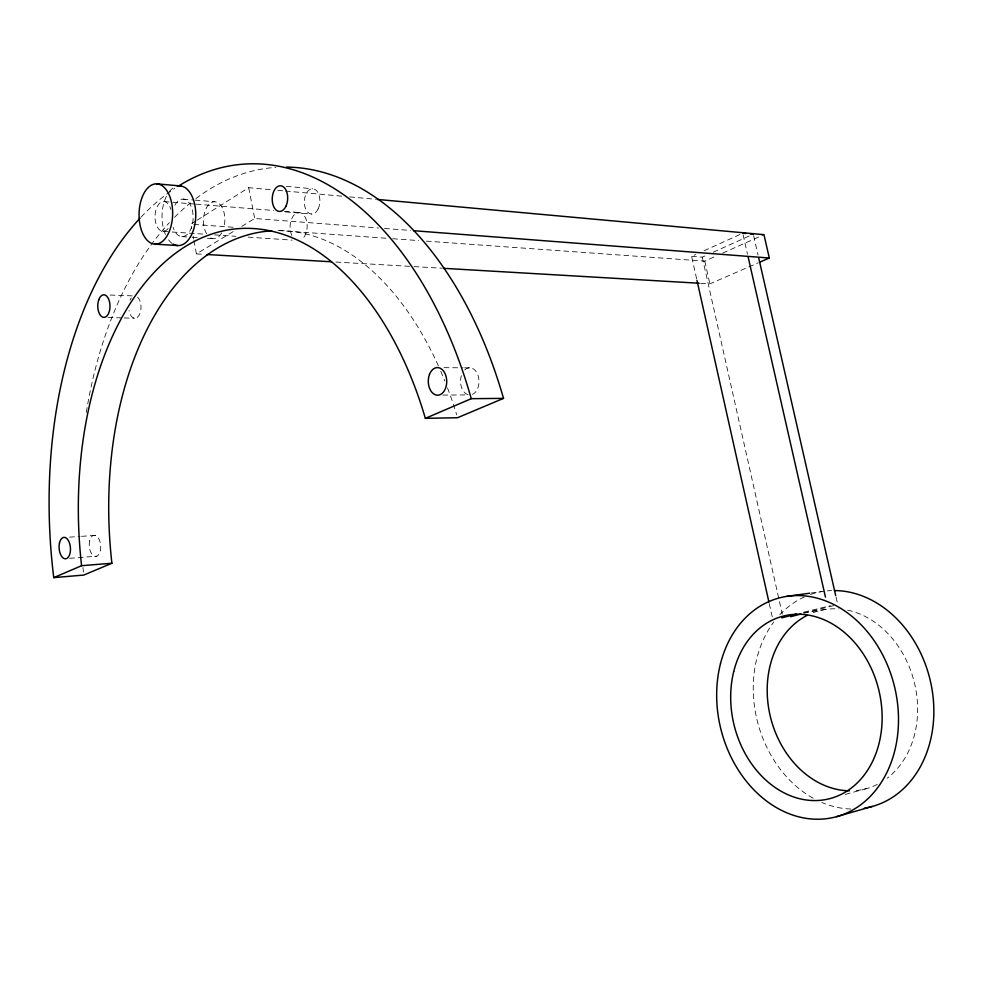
<?xml version="1.0" encoding="UTF-8"?>
<svg xmlns="http://www.w3.org/2000/svg" width="983" height="983" viewBox="0 0 983 983"><rect width="100%" height="100%" fill="white"/><g stroke="black" fill="none" stroke-linecap="round" stroke-linejoin="round"><path stroke-width="0.74" stroke-dasharray="4.92 3.69" d="M195.924 220.954L190.776 224.198L191.624 228.658M197.214 220.143L248.699 187.692L271.64 189.78M193.897 240.54L196.44 253.897L233.991 231.091M241.769 226.373L254.708 218.496L378.394 227.995M696.64 278.84L691.614 256.379L695.767 254.511M704.049 250.751L739.966 234.482M691.614 256.379L702.231 257.165L706.372 255.31M713.265 252.201L751.909 234.802M426.364 241.13L704.774 261.146L717.16 255.605M722.665 253.135L763.963 234.654M700.67 283.325L709.873 283.854L758.249 262.817M845.331 794.387L866.797 788.526M803.922 612.163L830.438 605.663M803.897 613.269L836.287 604.963M803.394 612.765L826.089 609.374M811.233 593.007L821.837 591.557M69.633 558.307L96.825 556.194M69.523 537.148L80.115 536.423M81.626 536.325L95.228 535.391M442.866 395.08L467.429 394.896M444.046 367.679L463.116 367.802M464.59 367.814L470.452 367.851M107.983 317.497L122.715 317.902M124.19 317.951L134.511 318.234M110.047 295.035L132.189 295.871M196.44 253.897L204.108 254.351M335.916 262.043L412.541 266.516M414.076 266.602L441.662 268.212M181.83 236.62L190.862 237.222M192.373 237.321L198.394 237.714M207.425 238.316L213.458 238.709M163.043 231.386L170.637 231.902M172.148 232L205.558 234.261M214.675 234.876L235.932 236.313M248.085 237.136L292.111 240.122M193.835 224.419L233.61 227.282M277.968 230.464L386.589 238.279M392.709 238.722L418.709 240.589M384.513 228.461L410.464 230.452M164.21 201.576L194.634 204.046M196.158 204.169L273.741 210.485M284.394 211.345L299.606 212.586M285.537 211.935L311.55 214.036M183.035 199.119L193.602 199.991M195.101 200.127L214.724 201.748M277.759 190.346L283.866 190.899M285.402 191.034L341.973 196.195M349.616 196.895L375.604 199.254M286.274 186.315L312.606 188.773M753.629 235.674L758.053 255.101M836.054 597.123L837.418 603.095M743.074 234.728L747.498 254.192M704.774 261.146L709.873 283.854M702.231 257.165L782.284 614.08M769.271 603.66L772.957 620.126M248.699 187.692L254.708 218.496M193.037 236.08L193.614 239.053M850.799 809.009A110.452 88.814 75.6 0 1 821.862 802.497M813.187 798.245A110.452 88.814 75.6 0 1 773.768 621.981M779.777 614.768A110.452 88.814 75.6 0 1 804.278 596.988M810.52 594.494A110.452 88.814 75.6 0 1 831.606 590.599M877.303 784.422A92.021 73.971 75.6 0 1 853.6 790.725M813.297 612.642A92.021 73.971 75.6 0 1 838.72 608.932M847.579 610.173A92.021 73.971 75.6 0 1 914.595 683.578A92.021 73.971 75.6 0 1 887.207 778.204M141.073 217.108A369.067 221.101 85.6 0 1 174.777 188.441M83.469 572.094A363.489 222.097 85.6 0 1 82.953 567.621M86.307 412.405A363.489 222.097 85.6 0 1 169.408 222.649M174.544 217.304A363.489 222.097 85.6 0 1 190.247 203.026M195.936 198.566A363.489 222.097 85.6 0 1 275.928 167.38M279.319 230.624A300.859 183.28 85.6 0 1 438.393 365.897M440.777 371.316A300.859 183.28 85.6 0 1 444.771 380.925M447.511 387.929A300.859 183.28 85.6 0 1 456.677 414.826M174.851 205.263A18.763 10.629 -88.6 0 1 190.628 205.324A18.763 10.629 -88.6 0 1 188.527 233.008A18.763 10.629 -88.6 0 1 173.168 227.38M206.639 233.782A18.493 10.69 -88.4 0 1 205.828 209.121A18.493 10.69 -88.4 0 1 219.983 204.403A18.493 10.69 -88.4 0 1 223.694 228.105M221.765 232.824A18.493 10.69 -88.4 0 1 209.281 236.952M137.571 297.149A11.145 6.156 89.6 0 1 138.91 315.555A11.145 6.156 89.6 0 1 129.019 310.579M130.002 300.184A11.145 6.156 89.6 0 1 131.329 297.91M468.043 394.687A13.565 9.228 89.5 0 1 462.084 373.749M464.701 369.964A13.565 9.228 89.5 0 1 478.131 375.727A13.565 9.228 89.5 0 1 472.405 394.392M171.964 243.305A29.859 16.871 -88.5 0 1 167.933 239.016M165.476 234.556A29.859 16.871 -88.5 0 1 166.68 195.801M169.42 191.55A29.859 16.871 -88.5 0 1 174.876 186.967M168.118 228.498A14.929 8.355 -88.7 0 1 156.285 224.714A14.929 8.355 -88.7 0 1 159.271 203.665A14.929 8.355 -88.7 0 1 170.833 209.367M291.914 235.576A13.995 8.54 -87.9 0 1 294.212 214.847A13.995 8.54 -87.9 0 1 306.426 220.303A13.995 8.54 -87.9 0 1 301.203 239.717M89.65 540.945A10.604 5.701 85.5 0 0 95.806 556.439A10.604 5.701 85.5 0 0 99.504 540.208A10.604 5.701 85.5 0 0 89.65 540.945M318.123 208.949A12.644 7.753 -87.3 0 0 313.38 188.859A12.644 7.753 -87.3 0 0 304.841 206.418A12.644 7.753 -87.3 0 0 318.123 208.949"/><path stroke-width="1.47" d="M759.638 262.215L769.308 258.013L763.963 234.654L377.14 199.402M140.053 218.201A369.067 221.101 85.6 0 0 53.758 577.635L81.589 565.704L111.902 563.234A300.859 183.28 85.6 0 1 271.664 230.833M81.589 565.704A305.443 182.433 85.6 0 1 202.523 237.542A305.443 182.433 85.6 0 1 425.356 418.353L471.262 398.68L503.517 398.373A363.489 222.097 85.6 0 0 286.385 167.085M111.902 563.234L83.825 575.055L53.758 577.635M503.517 398.373L457.55 417.726L425.356 418.353M836.545 816.676L872.253 806.453M781.804 617.84L796.549 614.056M790.651 616.673L800.961 614.031M787.002 596.337L809.722 593.216M207.167 254.523L331.308 261.773M443.198 268.298L699.146 283.239M154.761 244.14L177.751 245.553M413.524 230.698L769.308 258.013M156.58 183.833A30.178 16.797 -88.7 0 1 170.034 229.457A30.178 16.797 -88.7 0 1 140.95 228.695A30.178 16.797 -88.7 0 1 156.58 183.833L180.872 185.996M742.73 233.229L745.753 233.499M750.275 233.917L753.285 234.187M758.741 258.087L835.71 595.624M748.186 257.19L825.462 597.111M696.972 280.327L768.939 602.161M834.469 590.562A110.452 88.814 75.6 0 1 932.597 693.089A110.452 88.814 75.6 0 1 864.376 808.161M849.435 790.811A92.021 73.971 75.6 0 1 770.365 716.644A92.021 73.971 75.6 0 1 807.043 615.419M178.611 185.971A369.067 221.101 85.6 0 1 471.262 398.68M177.259 186.131A29.859 16.871 -88.5 0 1 195.642 218.619A29.859 16.871 -88.5 0 1 173.069 244.054M720.453 663.832A113.07 89.392 76.1 0 0 828.62 818.384A113.07 89.392 76.1 0 0 873.654 639.97A113.07 89.392 76.1 0 0 720.453 663.832M733.687 671.708A94.196 74.45 76.1 0 0 824.442 799.781A94.196 74.45 76.1 0 0 861.059 650.697A94.196 74.45 76.1 0 0 733.687 671.708M59.471 543.083A10.752 5.652 85.5 0 0 65.603 558.799A10.752 5.652 85.5 0 0 69.24 542.346A10.752 5.652 85.5 0 0 59.471 543.083M98.742 299.84A11.304 6.119 89.5 0 0 103.559 317.374A11.304 6.119 89.5 0 0 109.322 301.068A11.304 6.119 89.5 0 0 98.742 299.84M285.942 206.246A12.84 7.717 -87.5 0 0 281.199 185.848A12.84 7.717 -87.5 0 0 272.721 203.702A12.84 7.717 -87.5 0 0 285.942 206.246M429.448 374.56A13.799 9.216 89.4 0 0 437.632 395.191A13.799 9.216 89.4 0 0 445.422 374.425A13.799 9.216 89.4 0 0 429.448 374.56"/></g></svg>
